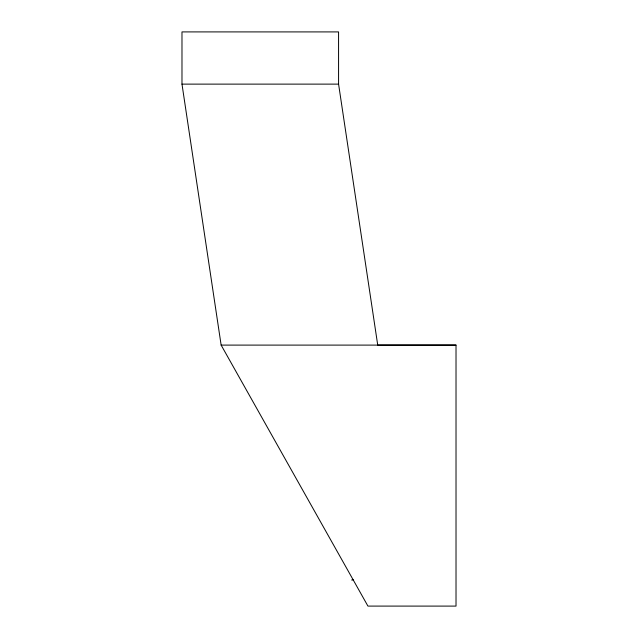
<?xml version="1.0" encoding="UTF-8"?>
<svg xmlns="http://www.w3.org/2000/svg" width="638" height="638" viewBox="0 0 638 638"><rect width="100%" height="100%" fill="white"/><g stroke="black" fill="none" stroke-linecap="round" stroke-linejoin="round"><path stroke-width="0.96" d="M338.579 84.12L181.982 84.12L181.982 31.908L338.571 31.916L338.579 84.12L377.728 345.102L456.018 345.086L456.018 606.1L367.935 606.092L221.131 345.086L181.982 84.104M221.131 345.102L456.018 345.102M351.626 579.998L353.556 579.998"/></g></svg>
